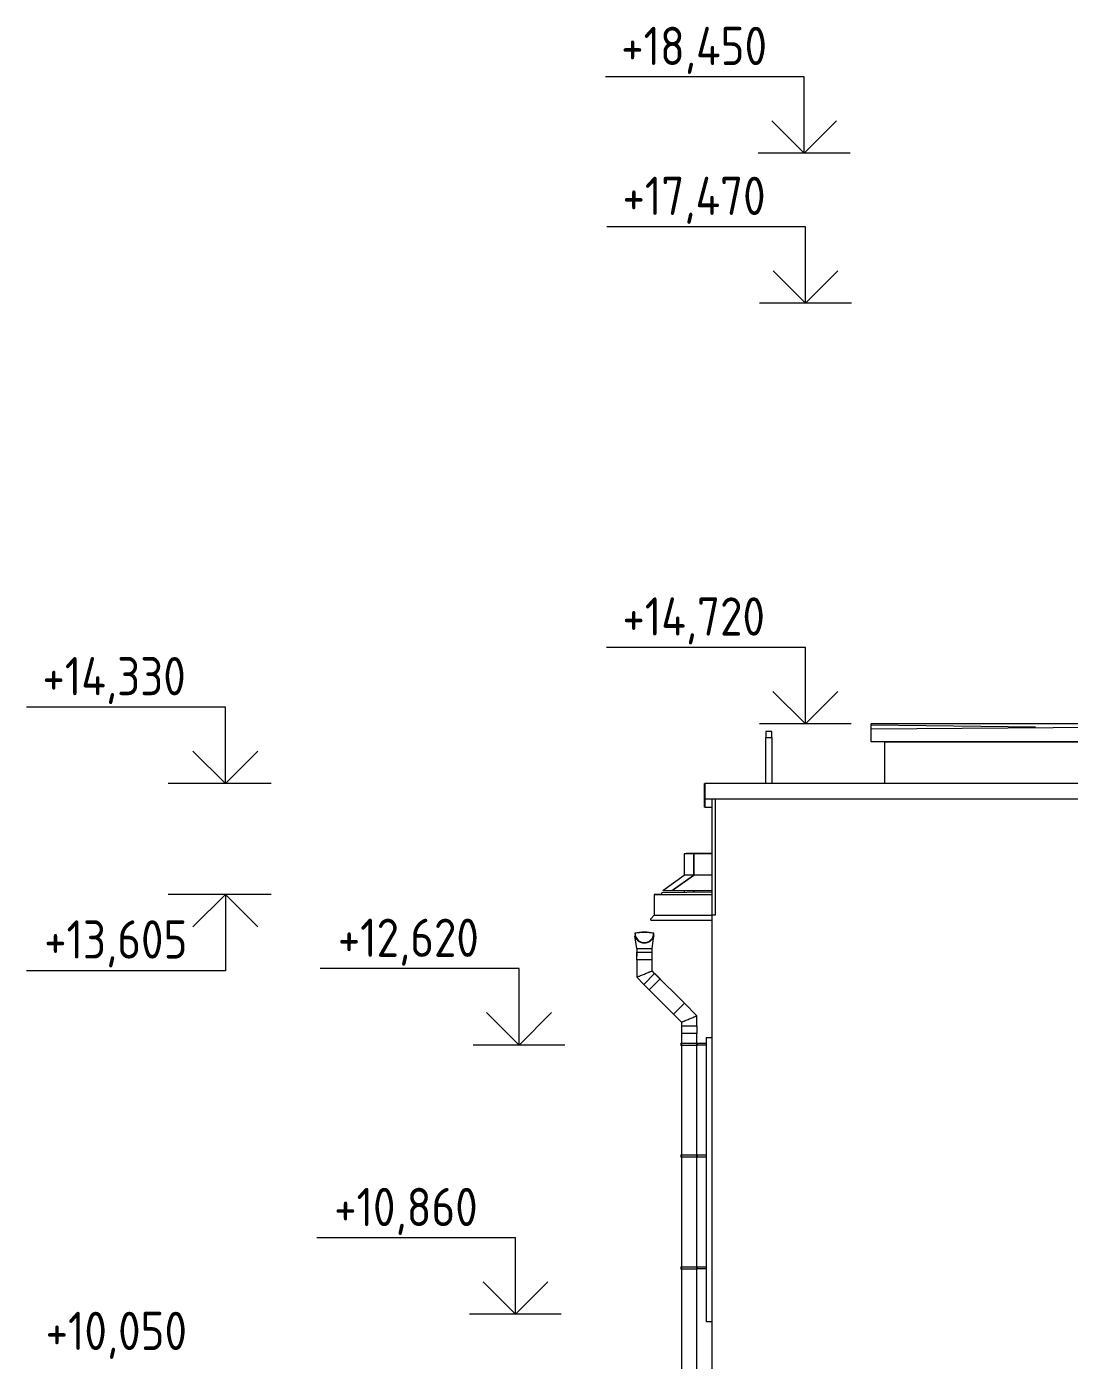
# Model space of a CAD drawing. Header units: millimetres. Extents: x -515342 to 330399, y -224905 to 507333.
# Drawn here: x 175044 to 181864, y -40570 to -31851 of the extents above; entities that cross this region are included whole.
import ezdxf

# ---------------------------------------------------------------- set-up
doc = ezdxf.new("R2010")
doc.units = ezdxf.units.MM
doc.layers.get('0').update_dxf_attribs({"lineweight": 0})
for name, color, linetype, lineweight in [('Аннотация', 7, 'Continuous', 0), ('Витраж', 7, 'Continuous', 0), ('Крыша', 7, 'Continuous', 0), ('Крыша штриховка', 7, 'Continuous', 0), ('Линии', 7, 'Continuous', 0), ('Обобщенные модели', 7, 'Continuous', 0), ('Ограждение', 7, 'Continuous', 0), ('Отметки', 7, 'Continuous', 0), ('Стены', 7, 'Continuous', 0), ('Стены внутренние', 7, 'Continuous', 0), ('Стены наружные', 7, 'Continuous', 0)]:
    doc.layers.add(name, color=color, linetype=linetype, lineweight=lineweight)
doc.styles.add('GOST Common_1', font='', dxfattribs={"width": 0.9, "height": 250})
doc.styles.get('GOST Common_1').set_extended_font_data('GOST Common')

# ---------------------------------------------------------------- blocks, each defined once
blk = doc.blocks.new('Прямоугольный импост - АР_Откос_Металлический_50х330 Коричневый Правый-V25-Фасад Д-А_')
at = {"layer": 'Витраж'}
for p, q in [((-16115, 12670), (-16075, 12670)), ((-16115, 12670), (-16115, 10810)), ((-16075, 10810), (-16115, 10810))]:
    blk.add_line(p, q, dxfattribs=at)
blk = doc.blocks.new('Влж_Водосточная труба_Хомут - Хомут-9745428-Фасад Д-А_')
at = {"layer": 'Обобщенные модели'}
for p, q in [((-16170, 12630.8), (-16170, 12633.3)), ((-16115, 12630.8), (-16170, 12630.8)), ((-16170, 12618.3), (-16170, 12620.8)), ((-16170, 12620.8), (-16115.5, 12620.8))]:
    blk.add_line(p, q, dxfattribs=at)
for points in [[(-16170, 12630.7), (-16170, 12630.7), (-16170, 12630.8), (-16170, 12630.8)], [(-16170, 12620.8), (-16170, 12620.8), (-16170, 12620.8), (-16170, 12620.8)]]:
    blk.add_open_spline(points, degree=3, dxfattribs=at)
for points, knots in [([(-16170, 12630.8), (-16170, 12630.8), (-16170, 12630.8), (-16170, 12630.7), (-16170, 12630.7)], [0.49995738, 0.49995738, 0.49995738, 0.49995738, 0.51388889, 0.54861111, 0.54861111, 0.54861111, 0.54861111]), ([(-16170, 12620.8), (-16170, 12620.8), (-16170, 12620.8), (-16170, 12620.8), (-16170, 12620.8)], [0.5000435, 0.5000435, 0.5000435, 0.5000435, 0.51388889, 0.54861111, 0.54861111, 0.54861111, 0.54861111])]:
    blk.add_open_spline(points, degree=3, knots=knots, dxfattribs=at)
blk = doc.blocks.new('Влж_Водосточная труба_Хомут - Хомут-V62-Фасад Д-А_')
at = {"layer": 'Обобщенные модели'}
for p, q in [((-16170, 11899.6), (-16170, 11902.1)), ((-16115, 11899.6), (-16170, 11899.6)), ((-16170, 11887.1), (-16170, 11889.7)), ((-16170, 11889.6), (-16115, 11889.6))]:
    blk.add_line(p, q, dxfattribs=at)
for points in [[(-16170, 11899.6), (-16170, 11899.6), (-16170, 11899.6), (-16170, 11899.6)], [(-16170, 11889.7), (-16170, 11889.7), (-16170, 11889.7), (-16170, 11889.7)]]:
    blk.add_open_spline(points, degree=3, dxfattribs=at)
for points, knots in [([(-16170, 11899.6), (-16170, 11899.6), (-16170, 11899.6), (-16170, 11899.6), (-16170, 11899.6)], [0.49995738, 0.49995738, 0.49995738, 0.49995738, 0.51388889, 0.54861111, 0.54861111, 0.54861111, 0.54861111]), ([(-16170, 11889.7), (-16170, 11889.7), (-16170, 11889.7), (-16170, 11889.7), (-16170, 11889.7)], [0.5000435, 0.5000435, 0.5000435, 0.5000435, 0.51388889, 0.54861111, 0.54861111, 0.54861111, 0.54861111])]:
    blk.add_open_spline(points, degree=3, knots=knots, dxfattribs=at)
blk = doc.blocks.new('ASVP_ОМ_Водосточная воронка_Желоб - Водосточная воронка 125_100-9880137-Фасад Д-А_')
at = {"layer": 'Обобщенные модели'}
for p, q in [((-16568.4, 13251.5), (-16580, 13334)), ((-16468.4, 13251.5), (-16456.9, 13334)), ((-16569.9, 13226.5), (-16569.9, 13176.5)), ((-16569.9, 13226.5), (-16468.7, 13226.5)), ((-16468.7, 13176.5), (-16569.9, 13176.5)), ((-16568.4, 13251.5), (-16568.4, 13201.5)), ((-16568.4, 13251.5), (-16468.4, 13251.5)), ((-16468.4, 13201.5), (-16468.4, 13251.5)), ((-16468.2, 13226.5), (-16466.9, 13226.5)), ((-16466.9, 13176.5), (-16468.2, 13176.5)), ((-16466.9, 13176.5), (-16466.9, 13226.5))]:
    blk.add_line(p, q, dxfattribs=at)
for points, knots in [([(-16551, 13296.4), (-16552, 13297), (-16554.7, 13298.7), (-16559, 13301.9), (-16562.8, 13305.3), (-16565.7, 13308.3), (-16567.7, 13310.6), (-16569.3, 13312.6), (-16570.3, 13314.1), (-16570.9, 13314.9), (-16571.4, 13315.5), (-16571.8, 13316.1), (-16572.3, 13317), (-16573.3, 13318.6), (-16574.6, 13320.8), (-16575.8, 13323.1), (-16576.5, 13324.6), (-16576.9, 13325.4), (-16577.1, 13326), (-16577.4, 13326.6), (-16577.7, 13327.3), (-16578.2, 13328.6), (-16578.9, 13330.4), (-16579.5, 13332.3), (-16579.8, 13333.4), (-16580, 13334)], [-0.3054466, -0.3054466, -0.3054466, -0.3054466, -0.2857143, -0.25, -0.2142857, -0.1964286, -0.1785714, -0.1607143, -0.1517857, -0.1473214, -0.1428571, -0.1383929, -0.1339286, -0.125, -0.1071429, -0.0892857, -0.0803571, -0.0758929, -0.0714286, -0.0669643, -0.0625, -0.0535714, -0.0357143, -0.0178571, 0, 0, 0, 0]), ([(-16537, 13290.3), (-16539, 13290.9), (-16543, 13292.3), (-16546.8, 13294.1), (-16548.7, 13295.1)], [-0.39309894, -0.39309894, -0.39309894, -0.39309894, -0.35714286, -0.32072514, -0.32072514, -0.32072514, -0.32072514]), ([(-16503.7, 13289.3), (-16504.4, 13289.1), (-16513.3, 13287.1), (-16523.5, 13287.1), (-16532.5, 13289.1), (-16533.2, 13289.3)], [-0.5843286, -0.5843286, -0.5843286, -0.5843286, -0.5714286, -0.4285714, -0.4153341, -0.4153341, -0.4153341, -0.4153341]), ([(-16488.2, 13295.1), (-16490, 13294.1), (-16493.9, 13292.3), (-16497.9, 13290.9), (-16499.9, 13290.3)], [-0.67864309, -0.67864309, -0.67864309, -0.67864309, -0.64285714, -0.60636621, -0.60636621, -0.60636621, -0.60636621]), ([(-16456.9, 13334), (-16457.1, 13333.4), (-16457.4, 13332.3), (-16458, 13330.4), (-16458.6, 13328.7), (-16459.2, 13327.4), (-16459.5, 13326.7), (-16459.7, 13326.1), (-16460, 13325.5), (-16460.4, 13324.7), (-16461.1, 13323.2), (-16462.2, 13320.9), (-16463.5, 13318.6), (-16464.5, 13317.1), (-16465.1, 13316.2), (-16465.5, 13315.6), (-16465.9, 13315), (-16466.5, 13314.1), (-16467.6, 13312.7), (-16469.1, 13310.7), (-16471.1, 13308.4), (-16474, 13305.4), (-16477.8, 13302), (-16482.1, 13298.8), (-16484.9, 13297), (-16485.9, 13296.4)], [-1, -1, -1, -1, -0.9821429, -0.9642857, -0.9464286, -0.9375, -0.9330357, -0.9285714, -0.9241071, -0.9196429, -0.9107143, -0.8928571, -0.875, -0.8660714, -0.8616071, -0.8571429, -0.8526786, -0.8482143, -0.8392857, -0.8214286, -0.8035714, -0.7857143, -0.75, -0.7142857, -0.6938929, -0.6938929, -0.6938929, -0.6938929])]:
    blk.add_open_spline(points, degree=3, knots=knots, dxfattribs=at)
blk = doc.blocks.new('ASVP_ОМ_Водосточная труба_Колено 135 - Колено 135-9883028-Фасад Д-А_')
at = {"layer": 'Обобщенные модели'}
for p, q in [((-16327.5, 12822.6), (-16292.2, 12857.9)), ((-16327.5, 12822.6), (-16275, 12770)), ((-16292.2, 12857.9), (-16256.8, 12893.3)), ((-16175, 12811.5), (-16256.8, 12893.3)), ((-16276.5, 12745.8), (-16276.5, 12695.8)), ((-16276.5, 12745.8), (-16175.3, 12745.8)), ((-16275, 12770), (-16275, 12745.8)), ((-16175, 12745.8), (-16175, 12811.5)), ((-16174.8, 12745.8), (-16173.5, 12745.8)), ((-16173.5, 12695.8), (-16173.5, 12745.8)), ((-16175.3, 12695.8), (-16276.5, 12695.8)), ((-16173.5, 12695.8), (-16174.8, 12695.8))]:
    blk.add_line(p, q, dxfattribs=at)
for points, knots in [([(-16275, 12770), (-16275, 12770), (-16273.9, 12770.5), (-16268.8, 12772.6), (-16262.1, 12775.4), (-16255.5, 12778.1), (-16248.3, 12781.1), (-16238.1, 12785.3), (-16229.4, 12789), (-16225, 12790.8)], [0.5, 0.5, 0.5, 0.5, 0.5833333, 0.6666667, 0.75, 0.7916667, 0.8333333, 0.9166667, 1, 1, 1, 1]), ([(-16225, 12790.8), (-16220.6, 12792.5), (-16211.9, 12796.2), (-16201.7, 12800.4), (-16194.5, 12803.4), (-16187.9, 12806.1), (-16181.2, 12808.9), (-16176.1, 12811), (-16175, 12811.5), (-16175, 12811.5)], [0, 0, 0, 0, 0.0833333, 0.1666667, 0.2083333, 0.25, 0.3333333, 0.4166667, 0.5, 0.5, 0.5, 0.5])]:
    blk.add_open_spline(points, degree=3, knots=knots, dxfattribs=at)
blk = doc.blocks.new('ASVP_ОМ_Водосточная труба - Трубы 100-9883363-Фасад Д-А_')
at = {"layer": 'Обобщенные модели'}
for p, q in [((-16256.8, 12893.3), (-16451.3, 13087.7)), ((-16522, 13017), (-16327.5, 12822.6)), ((-16292.2, 12857.9), (-16327.5, 12822.6)), ((-16256.8, 12893.3), (-16292.2, 12857.9))]:
    blk.add_line(p, q, dxfattribs=at)
blk = doc.blocks.new('ASVP_ОМ_Водосточная труба_Колено 135 - Колено 135-9882107-Фасад Д-А_')
at = {"layer": 'Обобщенные модели'}
for p, q in [((-16568.4, 13179.2), (-16568.4, 13063.5)), ((-16468.4, 13104.9), (-16468.4, 13179.2)), ((-16523, 13016), (-16451.5, 13087.6)), ((-16451.3, 13087.7), (-16468.4, 13104.9)), ((-16414.9, 13053.5), (-16450.2, 13088.8)), ((-16568.4, 13063.5), (-16522, 13017)), ((-16523, 13016), (-16487.7, 12980.6)), ((-16416.1, 13052.2), (-16487.7, 12980.6))]:
    blk.add_line(p, q, dxfattribs=at)
for points, knots in [([(-16568.4, 13063.5), (-16568.4, 13063.5), (-16567.3, 13064), (-16562.2, 13066.1), (-16555.6, 13068.8), (-16549, 13071.6), (-16541.7, 13074.6), (-16531.5, 13078.8), (-16522.8, 13082.4), (-16518.4, 13084.2)], [0.5, 0.5, 0.5, 0.5, 0.5833333, 0.6666667, 0.75, 0.7916667, 0.8333333, 0.9166667, 1, 1, 1, 1]), ([(-16518.4, 13084.2), (-16514.1, 13086.1), (-16505.4, 13089.6), (-16495.2, 13093.8), (-16487.9, 13096.9), (-16481.3, 13099.6), (-16474.7, 13102.4), (-16469.6, 13104.4), (-16468.4, 13104.9), (-16468.4, 13104.9)], [0, 0, 0, 0, 0.0833333, 0.1666667, 0.2083333, 0.25, 0.3333333, 0.4166667, 0.5, 0.5, 0.5, 0.5])]:
    blk.add_open_spline(points, degree=3, knots=knots, dxfattribs=at)
blk = doc.blocks.new('ASVP_ОМ_Водосточная труба_На стене - Труба 100-9889468-Фасад Д-А_')
at = {"layer": 'Обобщенные модели'}
for p, q in [((-16275, 12695.8), (-16275, 4515.6)), ((-16175, 4515.6), (-16175, 12695.8))]:
    blk.add_line(p, q, dxfattribs=at)
blk = doc.blocks.new('Влж_Водосточная труба_Хомут - Хомут-9753428-Фасад Д-А_')
at = {"layer": 'Обобщенные модели'}
for p, q in [((-16280, 12633.3), (-16280, 12618.3)), ((-16280, 12633.3), (-16225, 12633.3)), ((-16225, 12618.3), (-16280, 12618.3)), ((-16225, 12633.3), (-16170, 12633.3)), ((-16170, 12618.3), (-16225, 12618.3)), ((-16170, 12630.8), (-16170, 12633.3)), ((-16115, 12630.8), (-16170, 12630.8)), ((-16170, 12618.3), (-16170, 12620.8)), ((-16170, 12620.8), (-16115.5, 12620.8))]:
    blk.add_line(p, q, dxfattribs=at)
for points, knots in [([(-16170.2, 12625.8), (-16170.2, 12626.1), (-16170.2, 12626.7), (-16170.2, 12627.5), (-16170.2, 12628.3), (-16170.1, 12629), (-16170.1, 12629.6), (-16170.1, 12630.1), (-16170, 12630.5), (-16170, 12630.7), (-16170, 12630.8), (-16170, 12630.8)], [0, 0, 0, 0, 0.0555556, 0.1111111, 0.1666667, 0.2222222, 0.2777778, 0.3333333, 0.3888889, 0.4444444, 0.5000426, 0.5000426, 0.5000426, 0.5000426]), ([(-16170, 12620.8), (-16170, 12620.8), (-16170, 12620.8), (-16170, 12620.8), (-16170, 12621), (-16170, 12621.3), (-16170.1, 12621.9), (-16170.1, 12622.7), (-16170.2, 12624), (-16170.2, 12625), (-16170.2, 12625.8)], [0.4999574, 0.4999574, 0.4999574, 0.4999574, 0.5138889, 0.5486111, 0.5833333, 0.6527778, 0.7222222, 0.7916667, 0.8611111, 1, 1, 1, 1]), ([(-16170, 12630.8), (-16170, 12630.8), (-16170, 12630.8), (-16170, 12630.7), (-16170, 12630.7)], [0.5000435, 0.5000435, 0.5000435, 0.5000435, 0.51388889, 0.54861111, 0.54861111, 0.54861111, 0.54861111])]:
    blk.add_open_spline(points, degree=3, knots=knots, dxfattribs=at)
blk.add_open_spline([(-16170, 12620.8), (-16170, 12620.8), (-16170, 12620.8), (-16170, 12620.8)], degree=3, dxfattribs=at)
blk = doc.blocks.new('Влж_Водосточная труба_Хомут - Хомут-V65-Фасад Д-А_')
at = {"layer": 'Обобщенные модели'}
for p, q in [((-16280, 11902.1), (-16280, 11887.1)), ((-16280, 11902.1), (-16225, 11902.1)), ((-16225, 11887.1), (-16280, 11887.1)), ((-16225, 11902.1), (-16170, 11902.1)), ((-16170, 11887.1), (-16225, 11887.1)), ((-16170, 11899.6), (-16170, 11902.1)), ((-16115, 11899.6), (-16170, 11899.6)), ((-16170, 11887.1), (-16170, 11889.7)), ((-16170, 11889.6), (-16115, 11889.6))]:
    blk.add_line(p, q, dxfattribs=at)
for points, knots in [([(-16170.2, 11894.6), (-16170.2, 11895), (-16170.2, 11895.5), (-16170.2, 11896.4), (-16170.2, 11897.2), (-16170.1, 11897.9), (-16170.1, 11898.5), (-16170.1, 11899), (-16170, 11899.4), (-16170, 11899.6), (-16170, 11899.6), (-16170, 11899.6)], [0, 0, 0, 0, 0.0555556, 0.1111111, 0.1666667, 0.2222222, 0.2777778, 0.3333333, 0.3888889, 0.4444444, 0.5000426, 0.5000426, 0.5000426, 0.5000426]), ([(-16170, 11889.7), (-16170, 11889.7), (-16170, 11889.7), (-16170, 11889.7), (-16170, 11889.8), (-16170, 11890.2), (-16170.1, 11890.8), (-16170.1, 11891.6), (-16170.2, 11892.8), (-16170.2, 11893.9), (-16170.2, 11894.6)], [0.4999574, 0.4999574, 0.4999574, 0.4999574, 0.5138889, 0.5486111, 0.5833333, 0.6527778, 0.7222222, 0.7916667, 0.8611111, 1, 1, 1, 1]), ([(-16170, 11899.6), (-16170, 11899.6), (-16170, 11899.6), (-16170, 11899.6), (-16170, 11899.6)], [0.5000435, 0.5000435, 0.5000435, 0.5000435, 0.51388889, 0.54861111, 0.54861111, 0.54861111, 0.54861111])]:
    blk.add_open_spline(points, degree=3, knots=knots, dxfattribs=at)
blk.add_open_spline([(-16170, 11889.7), (-16170, 11889.7), (-16170, 11889.7), (-16170, 11889.7)], degree=3, dxfattribs=at)
blk = doc.blocks.new('Влж_Водосточная труба_Хомут - Хомут-V66-Фасад Д-А_')
at = {"layer": 'Обобщенные модели'}
for p, q in [((-16280, 11171), (-16280, 11156)), ((-16280, 11171), (-16225, 11171)), ((-16225, 11171), (-16170, 11171)), ((-16170, 11168.5), (-16170, 11171)), ((-16115, 11168.5), (-16170, 11168.5)), ((-16225, 11156), (-16280, 11156)), ((-16170, 11156), (-16225, 11156)), ((-16170, 11156), (-16170, 11158.5)), ((-16170, 11158.5), (-16115, 11158.5))]:
    blk.add_line(p, q, dxfattribs=at)
for points, knots in [([(-16170.2, 11163.5), (-16170.2, 11163.8), (-16170.2, 11164.4), (-16170.2, 11165.3), (-16170.2, 11166.1), (-16170.1, 11166.8), (-16170.1, 11167.4), (-16170.1, 11167.9), (-16170, 11168.3), (-16170, 11168.5), (-16170, 11168.5), (-16170, 11168.5)], [0, 0, 0, 0, 0.0555556, 0.1111111, 0.1666667, 0.2222222, 0.2777778, 0.3333333, 0.3888889, 0.4444444, 0.5000426, 0.5000426, 0.5000426, 0.5000426]), ([(-16170, 11158.5), (-16170, 11158.5), (-16170, 11158.5), (-16170, 11158.6), (-16170, 11158.7), (-16170, 11159.1), (-16170.1, 11159.7), (-16170.1, 11160.3), (-16170.2, 11160.7), (-16170.2, 11160.8)], [0.4999574, 0.4999574, 0.4999574, 0.4999574, 0.5138889, 0.5486111, 0.5833333, 0.6527778, 0.7222222, 0.7916667, 0.8129906, 0.8129906, 0.8129906, 0.8129906]), ([(-16170, 11168.5), (-16170, 11168.5), (-16170, 11168.5), (-16170, 11168.5), (-16170, 11168.5)], [0.5000435, 0.5000435, 0.5000435, 0.5000435, 0.51388889, 0.54861111, 0.54861111, 0.54861111, 0.54861111])]:
    blk.add_open_spline(points, degree=3, knots=knots, dxfattribs=at)
for points in [[(-16170.2, 11161.8), (-16170.2, 11162.4), (-16170.2, 11162.9), (-16170.2, 11163.5)], [(-16170, 11158.6), (-16170, 11158.6), (-16170, 11158.5), (-16170, 11158.5)]]:
    blk.add_open_spline(points, degree=3, dxfattribs=at)
blk = doc.blocks.new('Влж_Водосточная труба_Хомут - Хомут-V69-Фасад Д-А_')
at = {"layer": 'Обобщенные модели'}
for p, q in [((-16170, 12630.8), (-16170, 12633.3)), ((-16115, 12630.8), (-16170, 12630.8)), ((-16170, 12618.3), (-16170, 12620.8)), ((-16170, 12620.8), (-16115.5, 12620.8))]:
    blk.add_line(p, q, dxfattribs=at)
for points in [[(-16170, 12630.7), (-16170, 12630.7), (-16170, 12630.8), (-16170, 12630.8)], [(-16170, 12620.8), (-16170, 12620.8), (-16170, 12620.8), (-16170, 12620.8)]]:
    blk.add_open_spline(points, degree=3, dxfattribs=at)
for points, knots in [([(-16170, 12630.8), (-16170, 12630.8), (-16170, 12630.8), (-16170, 12630.7), (-16170, 12630.7)], [0.5000435, 0.5000435, 0.5000435, 0.5000435, 0.51388889, 0.54861111, 0.54861111, 0.54861111, 0.54861111]), ([(-16170, 12620.8), (-16170, 12620.8), (-16170, 12620.8), (-16170, 12620.8), (-16170, 12620.8)], [0.49995738, 0.49995738, 0.49995738, 0.49995738, 0.51388889, 0.54861111, 0.54861111, 0.54861111, 0.54861111])]:
    blk.add_open_spline(points, degree=3, knots=knots, dxfattribs=at)
blk = doc.blocks.new('Влж_Водосточная труба_Хомут - Хомут-V70-Фасад Д-А_')
at = {"layer": 'Обобщенные модели'}
for p, q in [((-16170, 11899.6), (-16170, 11902.1)), ((-16115, 11899.6), (-16170, 11899.6)), ((-16170, 11887.1), (-16170, 11889.7)), ((-16170, 11889.6), (-16115, 11889.6))]:
    blk.add_line(p, q, dxfattribs=at)
for points in [[(-16170, 11899.6), (-16170, 11899.6), (-16170, 11899.6), (-16170, 11899.6)], [(-16170, 11889.7), (-16170, 11889.7), (-16170, 11889.7), (-16170, 11889.7)]]:
    blk.add_open_spline(points, degree=3, dxfattribs=at)
for points, knots in [([(-16170, 11899.6), (-16170, 11899.6), (-16170, 11899.6), (-16170, 11899.6), (-16170, 11899.6)], [0.5000435, 0.5000435, 0.5000435, 0.5000435, 0.51388889, 0.54861111, 0.54861111, 0.54861111, 0.54861111]), ([(-16170, 11889.7), (-16170, 11889.7), (-16170, 11889.7), (-16170, 11889.7), (-16170, 11889.7)], [0.49995738, 0.49995738, 0.49995738, 0.49995738, 0.51388889, 0.54861111, 0.54861111, 0.54861111, 0.54861111])]:
    blk.add_open_spline(points, degree=3, knots=knots, dxfattribs=at)
blk = doc.blocks.new('ASVP_ОМ_Водосточный желоб - Желоб 125-9912294-Фасад Д-А_')
at = {"layer": 'Обобщенные модели'}
for p, q in [((-16578.9, 13350), (-16580.9, 13350)), ((-16455.9, 13350), (-16457.9, 13350))]:
    blk.add_line(p, q, dxfattribs=at)
for radius in [62.5, 60.5]:
    blk.add_arc((-16518.4, 13350), radius, 180, 0, dxfattribs=at)
blk = doc.blocks.new('Влж_Решетка для желоба - Решетка 125-9890054-Фасад Д-А_')
at = {"layer": 'Обобщенные модели'}
h = blk.add_hatch(dxfattribs=at)
h.set_pattern_fill('FP_7', color=256, style=0, pattern_type=2)
h.set_pattern_definition([(0, (-69.69, 0), (0, 100), []), (90, (-69.69, 0), (-100, 6e-15), [])])
h.paths.add_polyline_path([(-16455.9, 13350), (-16455.9, 13352), (-16497.5, 13357.8), (-16539.4, 13357.8), (-16580.9, 13352), (-16580.9, 13350), (-16539.4, 13355.8), (-16497.5, 13355.8), (-16470.9, 13352.1)])
for p, q in [((-16580.9, 13352), (-16580.9, 13350)), ((-16455.9, 13350), (-16455.9, 13352))]:
    blk.add_line(p, q, dxfattribs=at)
for centre in [(-16518.4, 13058.6), (-16518.4, 13056.6)]:
    blk.add_arc(centre, 300, 77.9753, 102.0247, dxfattribs=at)
blk = doc.blocks.new('СД_Люблино_Фасады_rvt-1-Фасад Д-А_')
at = {"layer": 'Стены внутренние'}
for p, q in [((-16075, 13470), (-16075, 14230)), ((-16055, 14230), (-16055, 13470)), ((-16075, 4515.6), (-16075, 13470)), ((-16055, 13470), (-16075, 13470))]:
    blk.add_line(p, q, dxfattribs=at)
at = {"layer": 'Витраж', "lineweight": 9}
blk.add_blockref('Прямоугольный импост - АР_Откос_Металлический_50х330 Коричневый Правый-V25-Фасад Д-А_', (0, 0), dxfattribs=at)
at = {"layer": 'Обобщенные модели', "lineweight": 9}
for name, p in [('Влж_Решетка для желоба - Решетка 125-9890054-Фасад Д-А_', (0, 0)), ('ASVP_ОМ_Водосточный желоб - Желоб 125-9912294-Фасад Д-А_', (0, 0)), ('ASVP_ОМ_Водосточная воронка_Желоб - Водосточная воронка 125_100-9880137-Фасад Д-А_', (0, 0)), ('ASVP_ОМ_Водосточная труба_Колено 135 - Колено 135-9882107-Фасад Д-А_', (0, 0)), ('ASVP_ОМ_Водосточная труба - Трубы 100-9883363-Фасад Д-А_', (0, 0)), ('ASVP_ОМ_Водосточная труба_Колено 135 - Колено 135-9883028-Фасад Д-А_', (0, 0)), ('ASVP_ОМ_Водосточная труба_На стене - Труба 100-9889468-Фасад Д-А_', (0, 0)), ('Влж_Водосточная труба_Хомут - Хомут-9753428-Фасад Д-А_', (0, 0)), ('Влж_Водосточная труба_Хомут - Хомут-9745428-Фасад Д-А_', (0, 0)), ('Влж_Водосточная труба_Хомут - Хомут-9745428-Фасад Д-А_', (0, 0)), ('Влж_Водосточная труба_Хомут - Хомут-9745428-Фасад Д-А_', (0, 0)), ('Влж_Водосточная труба_Хомут - Хомут-V69-Фасад Д-А_', (0, 0)), ('Влж_Водосточная труба_Хомут - Хомут-V69-Фасад Д-А_', (0, 0)), ('Влж_Водосточная труба_Хомут - Хомут-V65-Фасад Д-А_', (0, 0)), ('Влж_Водосточная труба_Хомут - Хомут-V62-Фасад Д-А_', (0, 0)), ('Влж_Водосточная труба_Хомут - Хомут-V62-Фасад Д-А_', (0, 0)), ('Влж_Водосточная труба_Хомут - Хомут-V62-Фасад Д-А_', (0, 0)), ('Влж_Водосточная труба_Хомут - Хомут-V70-Фасад Д-А_', (0, 0)), ('Влж_Водосточная труба_Хомут - Хомут-V70-Фасад Д-А_', (0, 0)), ('Влж_Водосточная труба_Хомут - Хомут-V66-Фасад Д-А_', (0, 0)), ('Влж_Водосточная труба_Хомут - Хомут-V62-Фасад Д-А_', (0, -731.1)), ('Влж_Водосточная труба_Хомут - Хомут-V62-Фасад Д-А_', (0, -731.1)), ('Влж_Водосточная труба_Хомут - Хомут-V62-Фасад Д-А_', (0, -731.1)), ('Влж_Водосточная труба_Хомут - Хомут-V70-Фасад Д-А_', (0, -731.1)), ('Влж_Водосточная труба_Хомут - Хомут-V70-Фасад Д-А_', (0, -731.1))]:
    blk.add_blockref(name, p, dxfattribs=at)
blk = doc.blocks.new('FP_128-Фасад Д-А_')
at = {"layer": 'Крыша штриховка'}
for p, q in [((-15035, 14714.1), (-14676.4, 14708.5)), ((-14676.4, 14708.5), (-14317.8, 14704)), ((-14317.8, 14704), (-13959.2, 14700.6))]:
    blk.add_line(p, q, dxfattribs=at)
blk = doc.blocks.new('Ограждение - Ограждение-9809664-Фасад Д-А_')
at = {"layer": 'Ограждение'}
for p, q in [((-16405, 13606.5), (-16455, 13605)), ((-16455, 13605), (-16075, 13605)), ((-16455, 13605), (-16455, 13470)), ((-16456.2, 13466.7), (-16476.8, 13446.2)), ((-16472.7, 13436.4), (-16075, 13436.4)), ((-16075, 13466.7), (-16456.2, 13466.7)), ((-16455, 13470), (-16075, 13470))]:
    blk.add_line(p, q, dxfattribs=at)
blk.add_open_spline([(-16476.8, 13446.2), (-16477.1, 13445.8), (-16477.7, 13445), (-16478.3, 13443.6), (-16478.5, 13442.1), (-16478.3, 13440.9), (-16478, 13439.9), (-16477.7, 13439.3), (-16477.3, 13438.7), (-16477, 13438.3), (-16476.7, 13438), (-16476.3, 13437.7), (-16475.9, 13437.4), (-16475.5, 13437.1), (-16474.9, 13436.8), (-16474.3, 13436.6), (-16473.8, 13436.5), (-16473.4, 13436.4), (-16473.1, 13436.4), (-16472.8, 13436.4), (-16472.7, 13436.4)], degree=3, knots=[0, 0, 0, 0, 0.0833333, 0.1666667, 0.25, 0.3333333, 0.375, 0.4166667, 0.4583333, 0.4791667, 0.5, 0.5416667, 0.5625, 0.5833333, 0.625, 0.6666667, 0.6875, 0.7083333, 0.7291667, 0.75, 0.75, 0.75, 0.75], dxfattribs=at)
blk.add_open_spline([(-16455, 13470), (-16455, 13469.6), (-16455.1, 13468.8), (-16455.5, 13467.7), (-16455.9, 13467), (-16456.2, 13466.7)], degree=3, dxfattribs=at)
blk = doc.blocks.new('Ограждение - Ограждение-9810127-Фасад Д-А_')
at = {"layer": 'Ограждение'}
for p, q in [((-16124, 14230), (-16124, 14330)), ((519, 14330), (-16124, 14330)), ((-16124, 14230), (519, 14230)), ((-16124, 14175), (-16075, 14175))]:
    blk.add_line(p, q, dxfattribs=at)
blk = doc.blocks.new('Заглушка для парапетного отлива - Заглушка для парапетного отлива-9810502-Фасад Д-А_')
at = {"layer": 'Обобщенные модели'}
for p, q in [((-16125, 14230), (-16125, 14330)), ((-16125, 14330), (-16124, 14330)), ((-16124, 14330), (-16124, 14230)), ((-16125, 14175), (-16125, 14230)), ((-16124, 14230), (-16125, 14230)), ((-16124, 14230), (-16124, 14175)), ((-16124, 14175), (-16125, 14175))]:
    blk.add_line(p, q, dxfattribs=at)
blk = doc.blocks.new('Заглушка на парапетный отлив 2 - Заглушка на парапетный отлив 2-9811343-Фасад Д-А_')
at = {"layer": 'Обобщенные модели'}
for p, q in [((-16126, 14275), (-16126, 14330)), ((-16126, 14330), (-16125, 14330)), ((-16126, 14175), (-16126, 14275)), ((-16125, 14275), (-16126, 14275)), ((-16125, 14175), (-16126, 14175))]:
    blk.add_line(p, q, dxfattribs=at)
blk = doc.blocks.new('Прямоугольный импост - АР_Импост_40х40 _поручень ограждения на кровле_-10283707-Фасад Д-А_')
at = {"layer": 'Витраж'}
for p, q in [((-15725, 14671), (-15725, 14631)), ((-15685, 14671), (-15725, 14671)), ((-15685, 14631), (-15685, 14671)), ((-15725, 14631), (-15685, 14631))]:
    blk.add_line(p, q, dxfattribs=at)
blk = doc.blocks.new('Прямоугольный импост - АР_Импост_40х40 _стойка ограждения на кровле_-10058719-Фасад Д-А_')
at = {"layer": 'Витраж'}
for p, q in [((-15725, 14330), (-15725, 14631)), ((-15685, 14631), (-15685, 14330))]:
    blk.add_line(p, q, dxfattribs=at)
blk = doc.blocks.new('Высотные отметки - Стрелка вниз-5092-Фасад Д-А_')
at = {"layer": 'Аннотация'}
for p, q in [((-18939.5, 0), (-19539.5, 0)), ((-19239.5, 0), (-19451.7, -212.1)), ((-19239.5, 0), (-19239.5, -500)), ((-19239.5, 0), (-19027.4, -212.1)), ((-19239.5, -500), (-20539.5, -500))]:
    blk.add_line(p, q, dxfattribs=at)
blk = doc.blocks.new('Высотные отметки - Стрелка вверх-5091-Фасад Д-А_')
at = {"layer": 'Аннотация'}
for p, q in [((-19235.1, 700), (-20535.1, 700)), ((-19235.1, 200), (-19235.1, 700)), ((-19235.1, 200), (-19447.2, 412.1)), ((-19235.1, 200), (-19022.9, 412.1)), ((-18935.1, 200), (-19535.1, 200))]:
    blk.add_line(p, q, dxfattribs=at)

msp = doc.modelspace()

# ---------------------------------------------------------------- linework, layer by layer
at = {"layer": 'Крыша'}
for p, q in [((180567.9839, -36527.182), (180567.9839, -36408.982)), ((182572.9839, -36408.982), (180567.9839, -36408.982)), ((182572.9839, -36429.2754), (180567.9839, -36443.982)), ((182572.9839, -36527.182), (180567.9839, -36527.182)), ((179527.9839, -37256.982), (179358.9758, -37256.982)), ((179527.9839, -37509.6044), (179197.9839, -37513.982)), ((179197.9839, -37522.682), (179197.9839, -37513.982))]:
    msp.add_line(p, q, dxfattribs=at)
at = {"layer": 'Линии'}
for p, q in [((180367.9839, -32678.982), (179927.9839, -32678.982)), ((180367.9839, -33659.182), (179947.9839, -33659.182)), ((180367.9839, -36408.982), (179947.9839, -36408.982)), ((176628.9839, -36799.182), (175968.9839, -36799.182)), ((176628.9839, -37524.182), (175968.9839, -37524.182)), ((178425.4541, -38509.182), (178125.4541, -38509.182)), ((178425.4541, -40269.182), (178125.4541, -40269.182))]:
    msp.add_line(p, q, dxfattribs=at)
at = {"layer": 'Отметки'}
for p, q in [((180367.9839, -32678.982), (180129.8642, -32678.982)), ((180367.9839, -33659.182), (180138.3844, -33659.182)), ((180367.9839, -36408.982), (180137.7427, -36408.982)), ((176628.9839, -36799.182), (176344.3866, -36799.182)), ((176628.9839, -37524.182), (176344.3866, -37524.182)), ((178425.4541, -38509.182), (178264.9631, -38509.182)), ((178425.4541, -40269.182), (178241.3019, -40269.182))]:
    msp.add_line(p, q, dxfattribs=at)
at = {"layer": 'Стены'}
for p, q in [((179204.9263, -37499.182), (179344.9713, -37399.182)), ((179265.0252, -37499.182), (179405.5203, -37399.182)), ((179267.2077, -37499.182), (179407.2528, -37399.182)), ((179527.9839, -37399.182), (179344.9713, -37399.182)), ((179204.9263, -37499.182), (179527.9839, -37499.182))]:
    msp.add_line(p, q, dxfattribs=at)
at = {"layer": 'Стены внутренние'}
for p in [(180657.9839, -36799.182), (182572.9839, -36529.182)]:
    msp.add_line(p, (180657.9839, -36529.182), dxfattribs=at)
at = {"layer": 'Стены наружные'}
for p, q in [((179527.9839, -37257.982), (179344.9713, -37257.982)), ((179344.9713, -37257.982), (179344.9713, -37399.182)), ((179405.5203, -37257.982), (179405.5203, -37399.182)), ((179407.2528, -37257.982), (179407.2528, -37399.182)), ((179344.9713, -37499.182), (179344.9713, -37512.0321)), ((179405.5203, -37499.182), (179405.5203, -37511.2289)), ((179407.2528, -37499.182), (179407.2528, -37511.2059))]:
    msp.add_line(p, q, dxfattribs=at)

# ---------------------------------------------------------------- block references
msp.add_blockref('СД_Люблино_Фасады_rvt-1-Фасад Д-А_', (195602.9839, -51129.182))
at = {"layer": 'Витраж'}
for name in ['Прямоугольный импост - АР_Импост_40х40 _поручень ограждения на кровле_-10283707-Фасад Д-А_', 'Прямоугольный импост - АР_Импост_40х40 _стойка ограждения на кровле_-10058719-Фасад Д-А_']:
    msp.add_blockref(name, (195602.9839, -51129.182), dxfattribs=at)
at = {"layer": 'Крыша'}
msp.add_blockref('FP_128-Фасад Д-А_', (195602.9839, -51129.182), dxfattribs=at)
at = {"layer": 'Обобщенные модели'}
for name in ['Заглушка на парапетный отлив 2 - Заглушка на парапетный отлив 2-9811343-Фасад Д-А_', 'Заглушка для парапетного отлива - Заглушка для парапетного отлива-9810502-Фасад Д-А_']:
    msp.add_blockref(name, (195602.9839, -51129.182), dxfattribs=at)
at = {"layer": 'Ограждение'}
for name in ['Ограждение - Ограждение-9810127-Фасад Д-А_', 'Ограждение - Ограждение-9809664-Фасад Д-А_']:
    msp.add_blockref(name, (195602.9839, -51129.182), dxfattribs=at)
at = {"layer": 'Отметки'}
for name, p in [('Высотные отметки - Стрелка вверх-5091-Фасад Д-А_', (199364.9398, -32878.982)), ('Высотные отметки - Стрелка вверх-5091-Фасад Д-А_', (199373.46, -33859.182)), ('Высотные отметки - Стрелка вверх-5091-Фасад Д-А_', (199372.8183, -36608.982)), ('Высотные отметки - Стрелка вверх-5091-Фасад Д-А_', (195579.4622, -36999.182)), ('Высотные отметки - Стрелка вниз-5092-Фасад Д-А_', (195583.9261, -37524.182)), ('Высотные отметки - Стрелка вверх-5091-Фасад Д-А_', (197500.0387, -38709.182)), ('Высотные отметки - Стрелка вверх-5091-Фасад Д-А_', (197476.3775, -40469.182))]:
    msp.add_blockref(name, p, dxfattribs=at)

# ---------------------------------------------------------------- texts
at = {"layer": 'Отметки', "char_height": 250, "attachment_point": 1, "line_spacing_factor": 1.022761, "style": 'GOST Common_1'}
for s, insert, width in [('+18,450', (178933.3039, -31852.2749), 1191.744618), ('+17,470', (178941.8241, -32832.4749), 1191.744618), ('+14,720', (178941.1825, -35582.2749), 1191.744618), ('+14,330', (175147.8263, -35972.4749), 1191.744618), ('+13,605', (175159.1403, -37693.6253), 1164.590943), ('+12,620', (177079.7168, -37682.4749), 1164.590943), ('+10,860', (177056.0556, -39442.4749), 1164.590943), ('+10,050', (175168.8582, -40252.4749), 1164.590943)]:
    msp.add_mtext(s, dxfattribs=dict(at, insert=insert, width=width))

doc.saveas('drawing.dxf')
